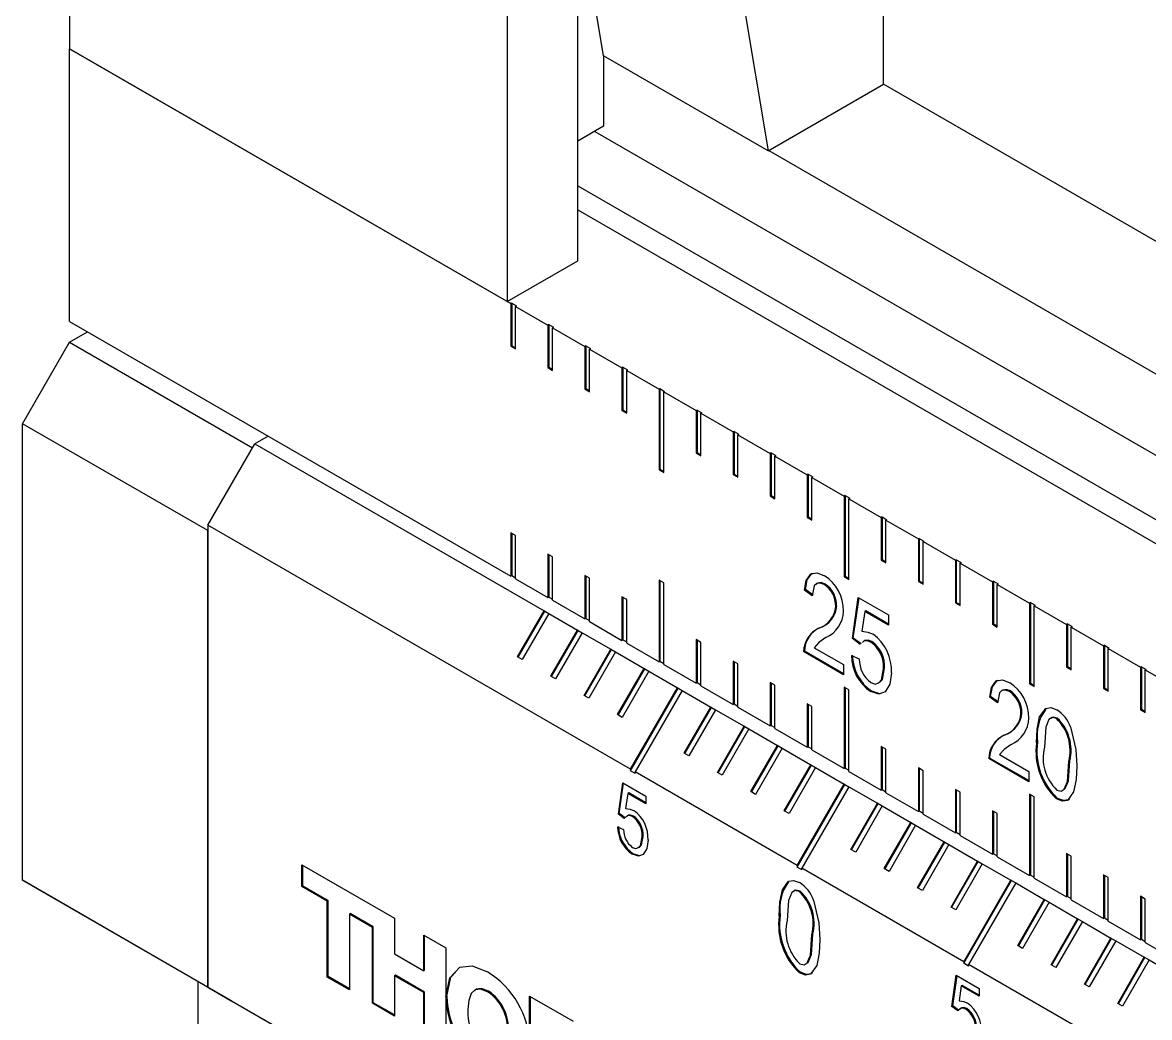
# Model space of a CAD drawing. Extents: x 0 to 278, y 1 to 215.
# Drawn here: x 235.15 to 245.9, y 191.86 to 201.36 of the extents above; entities that cross this region are included whole.
import ezdxf

# ---------------------------------------------------------------- set-up
doc = ezdxf.new("R2010")
doc.units = 0
doc.layers.get('0').update_dxf_attribs({"linetype": 'CONTINUOUS'})

msp = doc.modelspace()

# ---------------------------------------------------------------- linework, layer by layer
at = {"color": 7, "linetype": 'CONTINUOUS'}
for p, q in [((243.3655, 200.7688), (243.3655, 210.2055)), ((235.5976, 209.8685), (235.5976, 201.1057)), ((240.4469, 199.0839), (240.4469, 208.6244)), ((239.7734, 208.2356), (239.7734, 198.6951)), ((240.6939, 201.0409), (240.566, 201.8048)), ((242.0185, 201.6085), (242.2654, 200.1337)), ((239.7734, 198.6951), (235.5976, 201.1057)), ((235.5976, 201.1057), (239.8086, 198.6748)), ((235.5976, 198.5051), (235.5976, 201.1057)), ((240.6939, 201.0409), (240.6939, 200.3669)), ((242.2654, 200.1337), (240.6939, 201.0409)), ((242.2654, 200.1337), (243.3655, 200.7688)), ((263.9303, 188.897), (243.3655, 200.7688)), ((240.6939, 200.3669), (240.4469, 200.2243)), ((240.6097, 200.3183), (263.9303, 186.8556)), ((242.271, 200.137), (263.9303, 187.6333)), ((240.4469, 199.7991), (263.9303, 186.2424)), ((240.4469, 199.5699), (263.9303, 186.0133)), ((239.7734, 198.6951), (240.4469, 199.0839)), ((239.8176, 198.68), (239.8086, 198.6748)), ((239.8086, 198.6748), (239.8086, 198.2682)), ((239.8176, 198.68), (239.8625, 198.6541)), ((239.8176, 198.68), (239.8176, 198.2733)), ((239.8535, 198.6489), (239.8625, 198.6541)), ((239.8535, 198.6489), (240.1621, 198.4707)), ((239.8535, 198.2422), (239.8535, 198.6489)), ((235.5976, 198.5051), (239.8086, 196.0741)), ((240.1711, 198.4759), (240.1621, 198.4707)), ((240.1621, 198.4707), (240.1621, 198.064)), ((240.1711, 198.4759), (240.216, 198.4499)), ((240.1711, 198.4759), (240.1711, 198.0692)), ((240.207, 198.4448), (240.216, 198.4499)), ((240.207, 198.4448), (240.5157, 198.2666)), ((240.207, 198.0381), (240.207, 198.4448)), ((235.5976, 198.3066), (235.7694, 198.4059)), ((235.1486, 197.5289), (235.5976, 198.3066)), ((235.5976, 198.3066), (237.3429, 197.2991)), ((239.8176, 198.2733), (239.8086, 198.2682)), ((239.8086, 198.2682), (239.8535, 198.2422)), ((239.8176, 198.2733), (239.8535, 198.2526)), ((240.5247, 198.2718), (240.5157, 198.2666)), ((240.5157, 198.2666), (240.5157, 197.8599)), ((240.5247, 198.2718), (240.5696, 198.2458)), ((240.5247, 198.2718), (240.5247, 197.8651)), ((240.5606, 198.2407), (240.5696, 198.2458)), ((240.5606, 198.2407), (240.8692, 198.0625)), ((240.5606, 197.834), (240.5606, 198.2407)), ((240.1711, 198.0692), (240.1621, 198.064)), ((240.1621, 198.064), (240.207, 198.0381)), ((240.1711, 198.0692), (240.207, 198.0485)), ((240.8782, 198.0677), (240.8692, 198.0625)), ((240.8692, 198.0625), (240.8692, 197.6558)), ((240.8782, 198.0677), (240.9231, 198.0417)), ((240.8782, 198.0677), (240.8782, 197.661)), ((240.9141, 198.0366), (240.9231, 198.0417)), ((240.9141, 198.0366), (241.2228, 197.8584)), ((240.9141, 197.6299), (240.9141, 198.0366)), ((240.5247, 197.8651), (240.5157, 197.8599)), ((240.5157, 197.8599), (240.5606, 197.834)), ((240.5247, 197.8651), (240.5606, 197.8444)), ((241.2318, 197.8636), (241.2228, 197.8584)), ((241.2228, 197.8584), (241.2228, 197.0888)), ((241.2318, 197.8636), (241.2767, 197.8376)), ((241.2318, 197.8636), (241.2318, 197.094)), ((241.2677, 197.8325), (241.2767, 197.8376)), ((241.2677, 197.8325), (241.5763, 197.6543)), ((241.2677, 197.0629), (241.2677, 197.8325)), ((240.8782, 197.661), (240.8692, 197.6558)), ((240.8692, 197.6558), (240.9141, 197.6299)), ((240.8782, 197.661), (240.9141, 197.6403)), ((241.5853, 197.6595), (241.5763, 197.6543)), ((241.5763, 197.6543), (241.5763, 197.2476)), ((241.5853, 197.6595), (241.6302, 197.6335)), ((241.5853, 197.6595), (241.5853, 197.2528)), ((241.6213, 197.6284), (241.6302, 197.6335)), ((241.6213, 197.6284), (241.9299, 197.4502)), ((241.6213, 197.2217), (241.6213, 197.6284)), ((236.9163, 196.5084), (235.1486, 197.5289)), ((235.1486, 193.1735), (235.1486, 197.5289)), ((237.4923, 197.4113), (237.3654, 197.338)), ((241.9389, 197.4554), (241.9299, 197.4502)), ((241.9299, 197.4502), (241.9299, 197.0435)), ((241.9389, 197.4554), (241.9838, 197.4294)), ((241.9389, 197.4554), (241.9389, 197.0487)), ((241.9748, 197.4243), (241.9838, 197.4294)), ((241.9748, 197.4243), (242.2835, 197.2461)), ((241.9748, 197.0176), (241.9748, 197.4243)), ((236.9163, 196.5603), (237.3654, 197.338)), ((237.3654, 197.338), (240.1268, 195.7438)), ((241.5853, 197.2528), (241.5763, 197.2476)), ((241.5763, 197.2476), (241.6213, 197.2217)), ((241.5853, 197.2528), (241.6213, 197.2321)), ((242.2924, 197.2513), (242.2835, 197.2461)), ((242.2835, 197.2461), (242.2835, 196.8394)), ((242.2924, 197.2513), (242.3373, 197.2253)), ((242.2924, 197.2513), (242.2924, 196.8446)), ((242.3284, 197.2202), (242.3373, 197.2253)), ((242.3284, 197.2202), (242.637, 197.042)), ((242.3284, 196.8135), (242.3284, 197.2202)), ((241.2318, 197.094), (241.2228, 197.0888)), ((241.2228, 197.0888), (241.2677, 197.0629)), ((241.2318, 197.094), (241.2677, 197.0732)), ((241.9389, 197.0487), (241.9299, 197.0435)), ((241.9299, 197.0435), (241.9748, 197.0176)), ((241.9389, 197.0487), (241.9748, 197.028)), ((242.646, 197.0472), (242.637, 197.042)), ((242.637, 197.042), (242.637, 196.6353)), ((242.646, 197.0472), (242.6909, 197.0212)), ((242.646, 197.0472), (242.646, 196.6405)), ((242.6819, 197.0161), (242.6909, 197.0212)), ((242.6819, 197.0161), (242.9906, 196.8379)), ((242.6819, 196.6094), (242.6819, 197.0161)), ((242.2924, 196.8446), (242.2835, 196.8394)), ((242.2835, 196.8394), (242.3284, 196.8135)), ((242.2924, 196.8446), (242.3284, 196.8239)), ((242.9995, 196.8431), (242.9906, 196.8379)), ((242.9906, 196.8379), (242.9906, 196.0683)), ((242.9995, 196.8431), (243.0444, 196.8171)), ((242.9995, 196.8431), (242.9995, 196.0735)), ((243.0355, 196.8119), (243.0444, 196.8171)), ((243.0355, 196.8119), (243.3441, 196.6338)), ((243.0355, 196.0424), (243.0355, 196.8119)), ((242.646, 196.6405), (242.637, 196.6353)), ((242.637, 196.6353), (242.6819, 196.6094)), ((242.646, 196.6405), (242.6819, 196.6198)), ((243.3531, 196.639), (243.3441, 196.6338)), ((243.3441, 196.6338), (243.3441, 196.2271)), ((243.3531, 196.639), (243.398, 196.613)), ((243.3531, 196.639), (243.3531, 196.2323)), ((243.389, 196.6078), (243.398, 196.613)), ((243.389, 196.6078), (243.6977, 196.4297)), ((243.389, 196.2012), (243.389, 196.6078)), ((240.9506, 194.2314), (236.9163, 196.5603)), ((236.9163, 196.5603), (236.9163, 192.153)), ((236.9163, 192.153), (236.9163, 196.5084)), ((239.8535, 196.463), (239.8086, 196.4889)), ((239.8086, 196.4889), (239.8086, 196.0741)), ((239.8176, 196.4837), (239.8176, 196.0793)), ((239.8535, 196.0482), (239.8535, 196.463)), ((243.7066, 196.4349), (243.6977, 196.4297)), ((243.6977, 196.4297), (243.6977, 196.023)), ((243.7066, 196.4349), (243.7516, 196.4089)), ((243.7066, 196.4349), (243.7066, 196.0282)), ((243.7426, 196.4037), (243.7516, 196.4089)), ((243.7426, 196.4037), (244.0512, 196.2256)), ((243.7426, 195.9971), (243.7426, 196.4037)), ((240.207, 196.2589), (240.1621, 196.2848)), ((240.1621, 196.2848), (240.1621, 195.87)), ((240.1711, 196.2796), (240.1711, 195.8752)), ((240.207, 195.8441), (240.207, 196.2589)), ((243.3531, 196.2323), (243.3441, 196.2271)), ((243.3441, 196.2271), (243.389, 196.2012)), ((243.3531, 196.2323), (243.389, 196.2116)), ((244.0602, 196.2307), (244.0512, 196.2256)), ((244.0512, 196.2256), (244.0512, 195.8189)), ((244.0602, 196.2307), (244.1051, 196.2048)), ((244.0602, 196.2307), (244.0602, 195.8241)), ((244.0961, 196.1996), (244.1051, 196.2048)), ((244.0961, 196.1996), (244.4048, 196.0215)), ((244.0961, 195.793), (244.0961, 196.1996)), ((239.8176, 196.0793), (239.8086, 196.0741)), ((239.8176, 196.0793), (239.8535, 196.0586)), ((240.5606, 196.0548), (240.5157, 196.0807)), ((240.5157, 196.0807), (240.5157, 195.6659)), ((240.5247, 196.0755), (240.5247, 195.6711)), ((242.9995, 196.0735), (242.9906, 196.0683)), ((242.9906, 196.0683), (243.0355, 196.0424)), ((242.9995, 196.0735), (243.0355, 196.0527)), ((239.8535, 196.0482), (240.1621, 195.87)), ((240.5606, 195.64), (240.5606, 196.0548)), ((241.2677, 196.0095), (241.2228, 196.0355)), ((241.2228, 196.0355), (241.2228, 195.2577)), ((241.2318, 196.0303), (241.2318, 195.2629)), ((241.2677, 195.2318), (241.2677, 196.0095)), ((242.8081, 195.9989), (242.7991, 195.9937)), ((243.7066, 196.0282), (243.6977, 196.023)), ((243.6977, 196.023), (243.7426, 195.9971)), ((243.7066, 196.0282), (243.7426, 196.0075)), ((244.4138, 196.0266), (244.4048, 196.0215)), ((244.4048, 196.0215), (244.4048, 195.6148)), ((244.4138, 196.0266), (244.4587, 196.0007)), ((244.4138, 196.0266), (244.4138, 195.62)), ((244.4497, 195.9955), (244.4587, 196.0007)), ((244.4497, 195.9955), (244.7583, 195.8174)), ((244.4497, 195.5889), (244.4497, 195.9955)), ((240.1711, 195.8752), (240.1621, 195.87)), ((240.1711, 195.8752), (240.207, 195.8545)), ((240.9141, 195.8507), (240.8692, 195.8766)), ((240.8692, 195.8766), (240.8692, 195.4618)), ((240.8782, 195.8714), (240.8782, 195.467)), ((240.9141, 195.4359), (240.9141, 195.8507)), ((242.6196, 195.9461), (242.6107, 195.9409)), ((242.6853, 195.887), (242.6107, 195.9409)), ((242.6943, 195.8922), (242.6196, 195.9461)), ((243.0678, 195.4782), (243.1238, 195.8709)), ((243.0768, 195.4834), (243.1314, 195.8665)), ((243.1238, 195.8709), (243.413, 195.704)), ((239.8728, 195.3039), (240.1268, 195.7438)), ((239.8791, 195.3002), (240.1331, 195.7402)), ((240.1268, 195.7438), (240.1717, 195.7179)), ((240.1331, 195.7402), (240.1268, 195.7438)), ((240.1331, 195.7402), (240.1717, 195.7179)), ((240.207, 195.8441), (240.5157, 195.6659)), ((242.9182, 195.7907), (242.9092, 195.7856)), ((243.1864, 195.7379), (243.1594, 195.5485)), ((243.1953, 195.743), (243.1864, 195.7379)), ((243.413, 195.607), (243.1864, 195.7379)), ((243.413, 195.6174), (243.1953, 195.743)), ((244.0602, 195.8241), (244.0512, 195.8189)), ((244.0512, 195.8189), (244.0961, 195.793)), ((244.0602, 195.8241), (244.0961, 195.8034)), ((244.7673, 195.8225), (244.7583, 195.8174)), ((244.7583, 195.8174), (244.7583, 195.0478)), ((244.7673, 195.8225), (244.8122, 195.7966)), ((244.7673, 195.8225), (244.7673, 195.053)), ((244.8032, 195.7914), (244.8122, 195.7966)), ((244.8032, 195.7914), (245.1119, 195.6133)), ((244.8032, 195.0218), (244.8032, 195.7914)), ((240.1717, 195.7179), (239.9177, 195.278)), ((240.1717, 195.7179), (240.445, 195.5602)), ((240.5247, 195.6711), (240.5157, 195.6659)), ((240.5247, 195.6711), (240.5606, 195.6503)), ((240.5606, 195.64), (240.8692, 195.4618)), ((243.413, 195.704), (243.413, 195.607)), ((240.191, 195.1202), (240.445, 195.5602)), ((240.1973, 195.1165), (240.4513, 195.5565)), ((240.4899, 195.5342), (240.2359, 195.0943)), ((240.445, 195.5602), (240.4899, 195.5342)), ((240.4513, 195.5565), (240.445, 195.5602)), ((240.4513, 195.5565), (240.4899, 195.5342)), ((240.4899, 195.5342), (240.7632, 195.3765)), ((244.4138, 195.62), (244.4048, 195.6148)), ((244.4048, 195.6148), (244.4497, 195.5889)), ((244.4138, 195.62), (244.4497, 195.5993)), ((245.1209, 195.6184), (245.1119, 195.6133)), ((245.1119, 195.6133), (245.1119, 195.2066)), ((245.1209, 195.6184), (245.1658, 195.5925)), ((245.1209, 195.6184), (245.1209, 195.2118)), ((245.1568, 195.5873), (245.1658, 195.5925)), ((245.1568, 195.5873), (245.4654, 195.4092)), ((245.1568, 195.1807), (245.1568, 195.5873)), ((240.8782, 195.467), (240.8692, 195.4618)), ((240.8782, 195.467), (240.9141, 195.4462)), ((240.9141, 195.4359), (241.2228, 195.2577)), ((241.6213, 195.4425), (241.5763, 195.4684)), ((241.5763, 195.4684), (241.5763, 195.0536)), ((241.5853, 195.4632), (241.5853, 195.0588)), ((241.6213, 195.0277), (241.6213, 195.4425)), ((243.0768, 195.4834), (243.0678, 195.4782)), ((243.1425, 195.4228), (243.0678, 195.4782)), ((243.1514, 195.428), (243.0768, 195.4834)), ((243.2539, 195.4506), (243.245, 195.4454)), ((240.5092, 194.9365), (240.7632, 195.3765)), ((240.5155, 194.9329), (240.7695, 195.3728)), ((240.8081, 195.3505), (240.5541, 194.9106)), ((240.7632, 195.3765), (240.8081, 195.3505)), ((240.7695, 195.3728), (240.7632, 195.3765)), ((240.7695, 195.3728), (240.8081, 195.3505)), ((240.8081, 195.3505), (241.0814, 195.1928)), ((242.6103, 195.3589), (242.6013, 195.3537)), ((242.9839, 195.1329), (242.6013, 195.3537)), ((242.9839, 195.1433), (242.6103, 195.3589)), ((242.704, 195.3914), (242.9839, 195.2299)), ((243.0585, 195.3161), (243.1331, 195.2837)), ((245.4744, 195.4143), (245.4654, 195.4092)), ((245.4654, 195.4092), (245.4654, 195.0025)), ((245.4744, 195.4143), (245.5193, 195.3884)), ((245.4744, 195.4143), (245.4744, 195.0077)), ((245.5103, 195.3832), (245.5193, 195.3884)), ((245.5103, 195.3832), (245.819, 195.2051)), ((245.5103, 194.9766), (245.5103, 195.3832)), ((239.9177, 195.278), (239.8728, 195.3039)), ((241.2318, 195.2629), (241.2228, 195.2577)), ((241.2318, 195.2629), (241.2677, 195.2421)), ((241.2677, 195.2318), (241.5763, 195.0536)), ((241.9748, 195.2384), (241.9299, 195.2643)), ((241.9299, 195.2643), (241.9299, 194.8495)), ((241.9389, 195.2591), (241.9389, 194.8547)), ((241.9748, 194.8236), (241.9748, 195.2384)), ((242.9839, 195.2299), (242.9839, 195.1329)), ((245.1209, 195.2118), (245.1119, 195.2066)), ((245.1119, 195.2066), (245.1568, 195.1807)), ((245.1209, 195.2118), (245.1568, 195.1911)), ((245.828, 195.2102), (245.819, 195.2051)), ((245.819, 195.2051), (245.819, 194.7984)), ((245.828, 195.2102), (245.8729, 195.1843)), ((245.828, 195.2102), (245.828, 194.8036)), ((240.2359, 195.0943), (240.191, 195.1202)), ((240.8274, 194.7528), (241.0814, 195.1928)), ((240.8337, 194.7492), (241.0877, 195.1891)), ((241.1263, 195.1668), (240.8723, 194.7269)), ((241.0814, 195.1928), (241.1263, 195.1668)), ((241.0877, 195.1891), (241.0814, 195.1928)), ((241.0877, 195.1891), (241.1263, 195.1668)), ((241.1263, 195.1668), (241.3996, 195.0091)), ((243.3754, 195.195), (243.3664, 195.1898)), ((245.8639, 195.1791), (245.8729, 195.1843)), ((245.8639, 195.1791), (246.1725, 195.001)), ((245.8639, 194.7725), (245.8639, 195.1791)), ((240.9506, 194.2314), (241.3996, 195.0091)), ((240.9506, 194.2167), (241.4059, 195.0054)), ((241.3996, 195.0091), (241.4445, 194.9832)), ((241.4059, 195.0054), (241.3996, 195.0091)), ((241.4059, 195.0054), (241.4445, 194.9832)), ((241.5853, 195.0588), (241.5763, 195.0536)), ((241.5853, 195.0588), (241.6213, 195.038)), ((241.6213, 195.0277), (241.9299, 194.8495)), ((242.3284, 195.0343), (242.2835, 195.0602)), ((242.2835, 195.0602), (242.2835, 194.6454)), ((242.2924, 195.055), (242.2924, 194.6506)), ((242.3284, 194.6195), (242.3284, 195.0343)), ((243.0355, 194.989), (242.9906, 195.0149)), ((242.9906, 195.0149), (242.9906, 194.2372)), ((242.9995, 195.0098), (242.9995, 194.2424)), ((243.0355, 194.2113), (243.0355, 194.989)), ((244.7673, 195.053), (244.7583, 195.0478)), ((244.7583, 195.0478), (244.8032, 195.0218)), ((244.7673, 195.053), (244.8032, 195.0322)), ((245.4744, 195.0077), (245.4654, 195.0025)), ((245.4654, 195.0025), (245.5103, 194.9766)), ((245.4744, 195.0077), (245.5103, 194.987)), ((240.5541, 194.9106), (240.5092, 194.9365)), ((241.4445, 194.9832), (240.9955, 194.2054)), ((241.4445, 194.9832), (241.7178, 194.8254)), ((243.2528, 194.9772), (243.2438, 194.9721)), ((243.3294, 194.952), (243.2528, 194.9772)), ((244.3874, 194.9256), (244.3784, 194.9204)), ((244.4531, 194.8665), (244.3784, 194.9204)), ((244.462, 194.8717), (244.3874, 194.9256)), ((244.5759, 194.9784), (244.5669, 194.9732)), ((241.4638, 194.3854), (241.7178, 194.8254)), ((241.4701, 194.3818), (241.7241, 194.8217)), ((241.7627, 194.7995), (241.5087, 194.3595)), ((241.7178, 194.8254), (241.7627, 194.7995)), ((241.7241, 194.8217), (241.7178, 194.8254)), ((241.7241, 194.8217), (241.7627, 194.7995)), ((241.7627, 194.7995), (242.036, 194.6417)), ((241.9389, 194.8547), (241.9299, 194.8495)), ((241.9389, 194.8547), (241.9748, 194.8339)), ((241.9748, 194.8236), (242.2835, 194.6454)), ((242.6819, 194.8302), (242.637, 194.8561)), ((242.637, 194.8561), (242.637, 194.4413)), ((242.646, 194.8509), (242.646, 194.4465)), ((242.6819, 194.4154), (242.6819, 194.8302)), ((244.686, 194.7702), (244.677, 194.765)), ((245.828, 194.8036), (245.819, 194.7984)), ((245.819, 194.7984), (245.8639, 194.7725)), ((245.828, 194.8036), (245.8639, 194.7829)), ((240.8723, 194.7269), (240.8274, 194.7528)), ((245.0239, 194.7198), (245.0149, 194.7146)), ((241.782, 194.2018), (242.036, 194.6417)), ((241.7883, 194.1981), (242.0423, 194.638)), ((242.0809, 194.6158), (241.8269, 194.1758)), ((242.036, 194.6417), (242.0809, 194.6158)), ((242.0423, 194.638), (242.036, 194.6417)), ((242.0423, 194.638), (242.0809, 194.6158)), ((242.0809, 194.6158), (242.3542, 194.458)), ((242.2924, 194.6506), (242.2835, 194.6454)), ((242.2924, 194.6506), (242.3284, 194.6298)), ((242.3284, 194.6195), (242.637, 194.4413)), ((242.1002, 194.0181), (242.3542, 194.458)), ((242.1065, 194.0144), (242.3605, 194.4543)), ((242.3542, 194.458), (242.3991, 194.4321)), ((242.3605, 194.4543), (242.3542, 194.458)), ((242.3605, 194.4543), (242.3991, 194.4321)), ((243.389, 194.422), (243.3441, 194.4479)), ((243.3441, 194.4479), (243.3441, 194.0331)), ((244.8352, 194.4889), (244.8263, 194.4838)), ((241.5087, 194.3595), (241.4638, 194.3854)), ((242.3991, 194.4321), (242.1451, 193.9921)), ((242.3991, 194.4321), (242.6724, 194.2743)), ((242.646, 194.4465), (242.637, 194.4413)), ((242.646, 194.4465), (242.6819, 194.4257)), ((242.6819, 194.4154), (242.9906, 194.2372)), ((243.3531, 194.4427), (243.3531, 194.0383)), ((243.389, 194.0072), (243.389, 194.422)), ((244.4717, 194.3709), (244.7516, 194.2093)), ((242.4184, 193.8344), (242.6724, 194.2743)), ((242.4247, 193.8307), (242.6787, 194.2706)), ((242.7173, 194.2484), (242.4633, 193.8084)), ((242.6724, 194.2743), (242.7173, 194.2484)), ((242.6787, 194.2706), (242.6724, 194.2743)), ((242.6787, 194.2706), (242.7173, 194.2484)), ((242.7173, 194.2484), (242.9906, 194.0906)), ((242.9995, 194.2424), (242.9906, 194.2372)), ((242.9995, 194.2424), (243.0355, 194.2216)), ((243.7426, 194.2179), (243.6977, 194.2438)), ((243.6977, 194.2438), (243.6977, 193.829)), ((243.7066, 194.2386), (243.7066, 193.8342)), ((244.3781, 194.3384), (244.3691, 194.3332)), ((244.7516, 194.1124), (244.3691, 194.3332)), ((244.7516, 194.1227), (244.3781, 194.3384)), ((245.1431, 194.3115), (245.1342, 194.3063)), ((240.9506, 194.2314), (240.9506, 194.2167)), ((240.9955, 194.1908), (240.9506, 194.2167)), ((240.9955, 194.1908), (240.9955, 194.2054)), ((242.5416, 193.3129), (240.9955, 194.2054)), ((241.8269, 194.1758), (241.782, 194.2018)), ((243.0355, 194.2113), (243.3441, 194.0331)), ((243.7426, 193.8031), (243.7426, 194.2179)), ((244.7516, 194.2093), (244.7516, 194.1124)), ((240.835, 193.8042), (240.8775, 194.1021)), ((240.844, 193.8094), (240.8851, 194.0977)), ((240.8775, 194.1021), (241.0968, 193.9755)), ((242.1451, 193.9921), (242.1002, 194.0181)), ((242.5416, 193.3129), (242.9906, 194.0906)), ((242.5416, 193.2982), (242.9969, 194.087)), ((243.0355, 194.0647), (242.5865, 193.287)), ((242.9906, 194.0906), (243.0355, 194.0647)), ((242.9969, 194.087), (242.9906, 194.0906)), ((242.9969, 194.087), (243.0355, 194.0647)), ((243.0355, 194.0647), (243.3088, 193.9069)), ((243.3531, 194.0383), (243.3441, 194.0331)), ((243.3531, 194.0383), (243.389, 194.0175)), ((244.0961, 194.0138), (244.0512, 194.0397)), ((244.0512, 194.0397), (244.0512, 193.6249)), ((244.0602, 194.0345), (244.0602, 193.6301)), ((240.9249, 194.0012), (240.9045, 193.8576)), ((240.9339, 194.0064), (240.9249, 194.0012)), ((241.0968, 193.9019), (240.9249, 194.0012)), ((241.0968, 193.9123), (240.9339, 194.0064)), ((241.0968, 193.9755), (241.0968, 193.9019)), ((243.389, 194.0072), (243.6977, 193.829)), ((244.0961, 193.599), (244.0961, 194.0138)), ((244.8032, 193.9685), (244.7583, 193.9944)), ((244.7583, 193.9944), (244.7583, 193.2167)), ((244.7673, 193.9892), (244.7673, 193.2219)), ((244.8032, 193.1908), (244.8032, 193.9685)), ((245.0261, 193.9535), (245.0171, 193.9483)), ((240.844, 193.8094), (240.835, 193.8042)), ((240.8916, 193.7623), (240.835, 193.8042)), ((240.8987, 193.7689), (240.844, 193.8094)), ((242.4633, 193.8084), (242.4184, 193.8344)), ((243.0548, 193.467), (243.3088, 193.9069)), ((243.0611, 193.4633), (243.3151, 193.9033)), ((243.3537, 193.881), (243.0997, 193.4411)), ((243.3088, 193.9069), (243.3537, 193.881)), ((243.3151, 193.9033), (243.3088, 193.9069)), ((243.3151, 193.9033), (243.3537, 193.881)), ((243.3537, 193.881), (243.627, 193.7232)), ((243.7066, 193.8342), (243.6977, 193.829)), ((243.7066, 193.8342), (243.7426, 193.8134)), ((243.7426, 193.8031), (244.0512, 193.6249)), ((244.4497, 193.8097), (244.4048, 193.8356)), ((244.4048, 193.8356), (244.4048, 193.4208)), ((244.4138, 193.8304), (244.4138, 193.426)), ((244.4497, 193.3949), (244.4497, 193.8097)), ((240.9783, 193.7846), (240.9694, 193.7794)), ((243.373, 193.2833), (243.627, 193.7232)), ((243.3793, 193.2796), (243.6333, 193.7196)), ((243.6719, 193.6973), (243.4179, 193.2574)), ((243.627, 193.7232), (243.6719, 193.6973)), ((243.6333, 193.7196), (243.627, 193.7232)), ((243.6333, 193.7196), (243.6719, 193.6973)), ((243.6719, 193.6973), (243.9452, 193.5395)), ((240.828, 193.6813), (240.8846, 193.6568)), ((241.0704, 193.5908), (241.0615, 193.5856)), ((244.0602, 193.6301), (244.0512, 193.6249)), ((244.0602, 193.6301), (244.0961, 193.6093)), ((244.0961, 193.599), (244.4048, 193.4208)), ((243.6912, 193.0996), (243.9452, 193.5395)), ((243.6975, 193.0959), (243.9515, 193.5359)), ((243.9901, 193.5136), (243.7361, 193.0737)), ((243.9452, 193.5395), (243.9901, 193.5136)), ((243.9515, 193.5359), (243.9452, 193.5395)), ((243.9515, 193.5359), (243.9901, 193.5136)), ((243.9901, 193.5136), (244.2634, 193.3559)), ((240.9775, 193.4256), (240.9685, 193.4204)), ((241.0356, 193.4065), (240.9775, 193.4256)), ((243.0997, 193.4411), (243.0548, 193.467)), ((244.4138, 193.426), (244.4048, 193.4208)), ((244.4138, 193.426), (244.4497, 193.4052)), ((244.4497, 193.3949), (244.7583, 193.2167)), ((245.1568, 193.4015), (245.1119, 193.4274)), ((245.1119, 193.4274), (245.1119, 193.0126)), ((245.1209, 193.4222), (245.1209, 193.0178)), ((245.1568, 192.9867), (245.1568, 193.4015)), ((237.8144, 193.3203), (238.6985, 192.8099)), ((237.8144, 193.1112), (237.8144, 193.3203)), ((237.8233, 193.1164), (237.8233, 193.3151)), ((242.5416, 193.3129), (242.5416, 193.2982)), ((242.5865, 193.2723), (242.5416, 193.2982)), ((242.5865, 193.2723), (242.5865, 193.287)), ((244.1325, 192.3944), (242.5865, 193.287)), ((243.4179, 193.2574), (243.373, 193.2833)), ((244.0094, 192.9159), (244.2634, 193.3559)), ((244.0157, 192.9122), (244.2697, 193.3522)), ((244.3083, 193.3299), (244.0543, 192.89)), ((244.2634, 193.3559), (244.3083, 193.3299)), ((244.2697, 193.3522), (244.2634, 193.3559)), ((244.2697, 193.3522), (244.3083, 193.3299)), ((244.3083, 193.3299), (244.5816, 193.1722)), ((235.1486, 193.1735), (236.9163, 192.153)), ((235.3731, 193.0439), (235.1486, 193.1735)), ((244.1325, 192.3944), (244.5816, 193.1722)), ((244.1325, 192.3798), (244.5879, 193.1685)), ((244.5816, 193.1722), (244.6265, 193.1462)), ((244.5879, 193.1685), (244.5816, 193.1722)), ((244.5879, 193.1685), (244.6265, 193.1462)), ((244.7673, 193.2219), (244.7583, 193.2167)), ((244.7673, 193.2219), (244.8032, 193.2011)), ((244.8032, 193.1908), (245.1119, 193.0126)), ((245.5103, 193.1974), (245.4654, 193.2233)), ((245.4654, 193.2233), (245.4654, 192.8085)), ((245.4744, 193.2181), (245.4744, 192.8137)), ((245.5103, 192.7826), (245.5103, 193.1974)), ((237.8233, 193.1164), (237.8144, 193.1112)), ((238.0564, 192.9714), (237.8144, 193.1112)), ((238.0654, 192.9766), (237.8233, 193.1164)), ((242.5703, 193.0694), (242.5613, 193.0643)), ((243.7361, 193.0737), (243.6912, 193.0996)), ((244.6265, 193.1462), (244.1774, 192.3685)), ((244.6265, 193.1462), (244.8998, 192.9885)), ((237.1408, 192.0233), (235.3731, 193.0439)), ((238.0654, 192.9766), (238.0564, 192.9714)), ((238.0564, 192.2473), (238.0564, 192.9714)), ((238.0654, 192.2524), (238.0654, 192.9766)), ((244.6458, 192.5485), (244.8998, 192.9885)), ((244.6521, 192.5449), (244.9061, 192.9848)), ((244.9447, 192.9625), (244.6907, 192.5226)), ((244.8998, 192.9885), (244.9447, 192.9625)), ((244.9061, 192.9848), (244.8998, 192.9885)), ((244.9061, 192.9848), (244.9447, 192.9625)), ((244.9447, 192.9625), (245.2179, 192.8048)), ((245.1209, 193.0178), (245.1119, 193.0126)), ((245.1209, 193.0178), (245.1568, 192.997)), ((245.1568, 192.9867), (245.4654, 192.8085)), ((245.8639, 192.9933), (245.819, 193.0192)), ((245.819, 193.0192), (245.819, 192.6044)), ((245.828, 193.014), (245.828, 192.6096)), ((245.8639, 192.5785), (245.8639, 192.9933)), ((238.2768, 192.8546), (238.2678, 192.8494)), ((238.2678, 192.8494), (238.2678, 192.1252)), ((238.4871, 192.7228), (238.2678, 192.8494)), ((238.4961, 192.728), (238.2768, 192.8546)), ((242.3796, 192.836), (242.3706, 192.8309)), ((244.0543, 192.89), (244.0094, 192.9159)), ((238.4961, 192.728), (238.4871, 192.7228)), ((238.4961, 192.0038), (238.4961, 192.728)), ((238.6985, 192.8099), (238.6985, 192.47)), ((244.9639, 192.3648), (245.2179, 192.8048)), ((244.9703, 192.3612), (245.2243, 192.8011)), ((245.2629, 192.7789), (245.0089, 192.3389)), ((245.2179, 192.8048), (245.2629, 192.7789)), ((245.2243, 192.8011), (245.2179, 192.8048)), ((245.2243, 192.8011), (245.2629, 192.7789)), ((245.2629, 192.7789), (245.5361, 192.6211)), ((245.4744, 192.8137), (245.4654, 192.8085)), ((245.4744, 192.8137), (245.5103, 192.7929)), ((245.5103, 192.7826), (245.819, 192.6044)), ((238.4871, 191.9986), (238.4871, 192.7228)), ((238.977, 192.6492), (239.1884, 192.5271)), ((238.977, 192.3093), (238.977, 192.6492)), ((238.986, 192.3145), (238.986, 192.644)), ((242.6909, 192.6567), (242.6819, 192.6515)), ((245.2821, 192.1811), (245.5361, 192.6211)), ((245.5361, 192.6211), (245.581, 192.5952)), ((245.5425, 192.6174), (245.5361, 192.6211)), ((239.1884, 192.5271), (239.1884, 191.5938)), ((244.6907, 192.5226), (244.6458, 192.5485)), ((245.2885, 192.1775), (245.5425, 192.6174)), ((245.581, 192.5952), (245.327, 192.1552)), ((245.5425, 192.6174), (245.581, 192.5952)), ((245.581, 192.5952), (245.8543, 192.4374)), ((245.828, 192.6096), (245.819, 192.6044)), ((245.828, 192.6096), (245.8639, 192.5888)), ((245.8639, 192.5785), (246.1725, 192.4003)), ((238.6985, 192.47), (238.977, 192.3093)), ((245.6003, 191.9975), (245.8543, 192.4374)), ((245.6067, 191.9938), (245.8607, 192.4337)), ((245.8992, 192.4115), (245.6452, 191.9715)), ((245.8543, 192.4374), (245.8992, 192.4115)), ((245.8607, 192.4337), (245.8543, 192.4374)), ((245.8607, 192.4337), (245.8992, 192.4115)), ((245.8992, 192.4115), (266.3383, 180.6122)), ((238.986, 192.3145), (238.977, 192.3093)), ((244.1325, 192.3944), (244.1325, 192.3798)), ((244.1774, 192.3539), (244.1325, 192.3798)), ((265.8893, 179.8345), (244.1774, 192.3685)), ((244.1774, 192.3539), (244.1774, 192.3685)), ((245.0089, 192.3389), (244.9639, 192.3648)), ((236.8244, 188.5403), (236.8244, 192.206)), ((238.0654, 192.2524), (238.0564, 192.2473)), ((238.2678, 192.1252), (238.0564, 192.2473)), ((238.2678, 192.1356), (238.0654, 192.2524)), ((238.7075, 192.2661), (238.6985, 192.2609)), ((238.6985, 192.2609), (238.6985, 191.8766)), ((238.977, 192.1002), (238.6985, 192.2609)), ((238.986, 192.1054), (238.7075, 192.2661)), ((242.5725, 192.2947), (242.5636, 192.2895)), ((244.017, 191.9673), (244.0595, 192.2652)), ((244.026, 191.9725), (244.0671, 192.2608)), ((244.0595, 192.2652), (244.2788, 192.1386)), ((236.9163, 192.153), (237.1408, 192.0233)), ((236.9163, 192.153), (257.5837, 180.222)), ((238.986, 192.1054), (238.977, 192.1002)), ((238.977, 191.7159), (238.977, 192.1002)), ((238.986, 191.721), (238.986, 192.1054)), ((244.1069, 192.1643), (244.0864, 192.0207)), ((244.1159, 192.1694), (244.1069, 192.1643)), ((244.2788, 192.065), (244.1069, 192.1643)), ((244.2788, 192.0754), (244.1159, 192.1694)), ((244.2788, 192.1386), (244.2788, 192.065)), ((245.327, 192.1552), (245.2821, 192.1811)), ((257.5837, 180.222), (237.1408, 192.0233)), ((238.4961, 192.0038), (238.4871, 191.9986)), ((238.6985, 191.8766), (238.4871, 191.9986)), ((238.6985, 191.887), (238.4961, 192.0038)), ((239.1985, 192.0658), (239.1895, 192.0606)), ((239.9882, 192.0654), (240.4019, 191.8265)), ((239.9882, 191.1321), (239.9882, 192.0654)), ((239.9972, 191.1372), (239.9972, 192.0602)), ((245.6452, 191.9715), (245.6003, 191.9975)), ((244.026, 191.9725), (244.017, 191.9673)), ((244.0736, 191.9253), (244.017, 191.9673)), ((244.0807, 191.9319), (244.026, 191.9725)), ((244.1603, 191.9477), (244.1513, 191.9425))]:
    msp.add_line(p, q, dxfattribs=at)
at = {"color": 7, "linetype": 'CONTINUOUS', "flags": 128}
for points in [[(242.6107, 195.9409), (242.6273, 196.0333), (242.6732, 196.0954), (242.7324, 196.1052), (242.8019, 196.0783)], [(242.6196, 195.9461), (242.6363, 196.0385), (242.6822, 196.1006), (242.6928, 196.1023)], [(242.7991, 195.9937), (242.7605, 196.0082), (242.7274, 196.003), (242.7037, 195.9806), (242.6853, 195.887)], [(242.8081, 195.9989), (242.7695, 196.0134), (242.7364, 196.0082), (242.7265, 195.9989)], [(243.1594, 195.5485), (243.2172, 195.5413), (243.2658, 195.5196)], [(242.8149, 195.4885), (242.7474, 195.4418), (242.704, 195.3914)], [(243.245, 195.4454), (243.2089, 195.4586), (243.1773, 195.4554), (243.1632, 195.4422)], [(243.2539, 195.4506), (243.2179, 195.4637), (243.1863, 195.4605), (243.1722, 195.4474)], [(243.2431, 195.0587), (243.2861, 195.0451), (243.3212, 195.0559), (243.3462, 195.0838), (243.3664, 195.1898)], [(243.441, 195.1514), (243.427, 195.045), (243.381, 194.9691), (243.3204, 194.9468), (243.2438, 194.9721)], [(243.3149, 195.0564), (243.3302, 195.0611), (243.3551, 195.0889), (243.3754, 195.195)], [(244.3784, 194.9204), (244.3951, 195.0128), (244.441, 195.0749), (244.5001, 195.0847), (244.5697, 195.0578)], [(244.3874, 194.9256), (244.4041, 195.018), (244.45, 195.0801), (244.4606, 195.0818)], [(244.5669, 194.9732), (244.5283, 194.9877), (244.4952, 194.9825), (244.4714, 194.9601), (244.4531, 194.8665)], [(244.5759, 194.9784), (244.5373, 194.9929), (244.5042, 194.9877), (244.4943, 194.9784)], [(244.8263, 194.4838), (244.8321, 194.6137), (244.8553, 194.731), (244.9129, 194.8123), (244.9613, 194.8203), (245.018, 194.799)], [(245.0149, 194.7146), (244.9743, 194.7239), (244.9443, 194.7059), (244.9135, 194.6317), (244.9009, 194.441)], [(245.0239, 194.7198), (244.9832, 194.7291), (244.9611, 194.7157)], [(245.1502, 194.6351), (245.2009, 194.4208), (245.2088, 194.2629)], [(244.5827, 194.468), (244.5152, 194.4213), (244.4717, 194.3709)], [(245.2088, 194.2629), (245.2029, 194.1331), (245.1796, 194.0161), (245.1221, 193.9348), (245.0738, 193.9269), (245.0171, 193.9483)], [(245.0193, 194.0333), (245.0601, 194.0237), (245.0903, 194.0413), (245.1215, 194.1153), (245.1342, 194.3063)], [(245.0917, 194.0421), (245.0993, 194.0465), (245.1305, 194.1205), (245.1431, 194.3115)], [(245.1382, 193.95), (245.1311, 193.94), (245.0828, 193.9321), (245.0261, 193.9535)], [(240.9045, 193.8576), (240.9483, 193.8521), (240.9852, 193.8357)], [(240.9694, 193.7794), (240.9421, 193.7894), (240.9181, 193.787), (240.8916, 193.7623)], [(240.9783, 193.7846), (240.951, 193.7946), (240.927, 193.7921), (240.9145, 193.7805)], [(241.0222, 193.4849), (241.0362, 193.4892), (241.0551, 193.5103), (241.0704, 193.5908)], [(240.9679, 193.4861), (241.0005, 193.4758), (241.0272, 193.484), (241.0461, 193.5051), (241.0615, 193.5856)], [(241.1181, 193.5565), (241.1074, 193.4758), (241.0725, 193.4182), (241.0266, 193.4013), (240.9685, 193.4204)], [(242.3706, 192.8309), (242.3765, 192.9623), (242.4, 193.0809), (242.4582, 193.1631), (242.5071, 193.1712), (242.5644, 193.1496)], [(242.5613, 193.0643), (242.5202, 193.0737), (242.49, 193.0555), (242.4588, 192.9804), (242.4461, 192.7876)], [(242.5703, 193.0694), (242.5292, 193.0789), (242.5069, 193.0654)], [(242.6981, 192.9839), (242.7494, 192.7672), (242.7574, 192.6076)], [(242.5658, 192.3754), (242.607, 192.3657), (242.6376, 192.3835), (242.6691, 192.4583), (242.6819, 192.6515)], [(242.6388, 192.3842), (242.6466, 192.3887), (242.6781, 192.4635), (242.6909, 192.6567)], [(242.7574, 192.6076), (242.7514, 192.4763), (242.7278, 192.358), (242.6698, 192.2758), (242.6209, 192.2678), (242.5636, 192.2895)], [(239.1895, 192.0606), (239.2262, 192.2418), (239.323, 192.3426), (239.4386, 192.3542), (239.587, 192.297)], [(239.1985, 192.0658), (239.2352, 192.247), (239.2807, 192.2944)], [(242.6859, 192.291), (242.6788, 192.2809), (242.6299, 192.273), (242.5725, 192.2947)], [(239.5872, 192.1083), (239.5194, 192.1338), (239.468, 192.1264), (239.4316, 192.0921), (239.4065, 192.0255), (239.3986, 191.9401)], [(239.5962, 192.1135), (239.5284, 192.139), (239.477, 192.1316), (239.4661, 192.1213)], [(244.0864, 192.0207), (244.1303, 192.0152), (244.1672, 191.9987)], [(244.1513, 191.9425), (244.124, 191.9525), (244.1, 191.95), (244.0736, 191.9253)], [(244.1603, 191.9477), (244.133, 191.9576), (244.109, 191.9552), (244.0965, 191.9435)]]:
    msp.add_lwpolyline(points, dxfattribs=at)
at = {"color": 7, "linetype": 'CONTINUOUS'}
for centre, radius, start, end in [((242.5853, 195.7437), 0.3986, 359.57568, 57.07812), ((242.6631, 195.7886), 0.2461, 359.29576, 56.44292), ((242.6721, 195.7938), 0.2461, 359.29576, 56.44292), ((242.6716, 195.802), 0.2382, 288.8509, 356.03373), ((242.6806, 195.8072), 0.2382, 288.8509, 356.03373), ((242.7005, 195.7478), 0.2834, 293.79645, 358.57992), ((242.8523, 195.348), 0.251, 114.40392, 178.70161), ((242.8613, 195.3532), 0.251, 114.40392, 178.70161), ((243.0761, 195.2086), 0.2909, 356.3069, 54.51498), ((243.0851, 195.2137), 0.2909, 356.3069, 54.51498), ((243.0086, 195.1714), 0.4329, 357.36157, 53.54479), ((243.479, 195.3207), 0.4206, 180.63023, 235.98729), ((243.488, 195.3259), 0.4206, 180.63023, 235.98729), ((243.422, 195.2854), 0.2888, 180.33407, 231.7268), ((244.3531, 194.7232), 0.3986, 359.57568, 57.07812), ((244.4309, 194.7681), 0.2461, 359.29576, 56.44292), ((244.4398, 194.7733), 0.2461, 359.29576, 56.44292), ((244.4484, 194.7867), 0.2382, 288.8509, 356.03373), ((245.2554, 194.5532), 0.425, 143.418, 188.69455), ((244.8498, 194.528), 0.3189, 19.62445, 58.17459), ((244.4394, 194.7815), 0.2382, 288.8509, 356.03373), ((244.4683, 194.7273), 0.2834, 293.79645, 358.57992), ((244.7229, 194.4077), 0.4236, 346.14982, 46.4184), ((244.7319, 194.4129), 0.4236, 346.14982, 46.4184), ((244.62, 194.3275), 0.251, 114.40392, 178.70161), ((244.629, 194.3327), 0.251, 114.40392, 178.70161), ((245.4314, 194.3977), 0.6112, 171.90997, 227.32451), ((245.4404, 194.4029), 0.6112, 171.90997, 227.32451), ((245.3143, 194.34), 0.4256, 166.27024, 226.10959), ((240.7901, 193.5716), 0.3283, 357.36157, 53.54479), ((240.8413, 193.5998), 0.2206, 356.3069, 54.51498), ((240.8503, 193.605), 0.2206, 356.3069, 54.51498), ((241.1469, 193.6848), 0.3189, 180.63023, 235.98729), ((241.1559, 193.69), 0.3189, 180.63023, 235.98729), ((241.1036, 193.6581), 0.219, 180.33407, 231.7268), ((242.8044, 192.901), 0.4298, 143.4045, 188.69291), ((242.2661, 192.754), 0.4283, 346.14982, 46.4184), ((242.3944, 192.8756), 0.3225, 19.62445, 58.17459), ((242.2751, 192.7592), 0.4283, 346.14982, 46.4184), ((242.9915, 192.7491), 0.6181, 171.90997, 227.32451), ((242.9825, 192.7439), 0.6181, 171.90997, 227.32451), ((242.8641, 192.6855), 0.4303, 166.27024, 226.10959), ((239.1468, 191.5805), 0.841, 1.24701, 58.4379), ((239.3502, 191.7533), 0.4268, 355.82561, 56.26581), ((239.3592, 191.7585), 0.4268, 355.82561, 56.26581), ((240.0302, 192.0784), 0.8409, 181.20967, 238.3173), ((240.0392, 192.0835), 0.8409, 181.20967, 238.3173), ((243.9721, 191.7347), 0.3283, 357.36157, 53.54479), ((239.8243, 191.909), 0.4269, 175.82846, 236.26321), ((244.0233, 191.7629), 0.2206, 356.3069, 54.51498), ((244.0323, 191.7681), 0.2206, 356.3069, 54.51498)]:
    msp.add_arc(centre, radius, start, end, dxfattribs=at)

doc.saveas('drawing.dxf')
